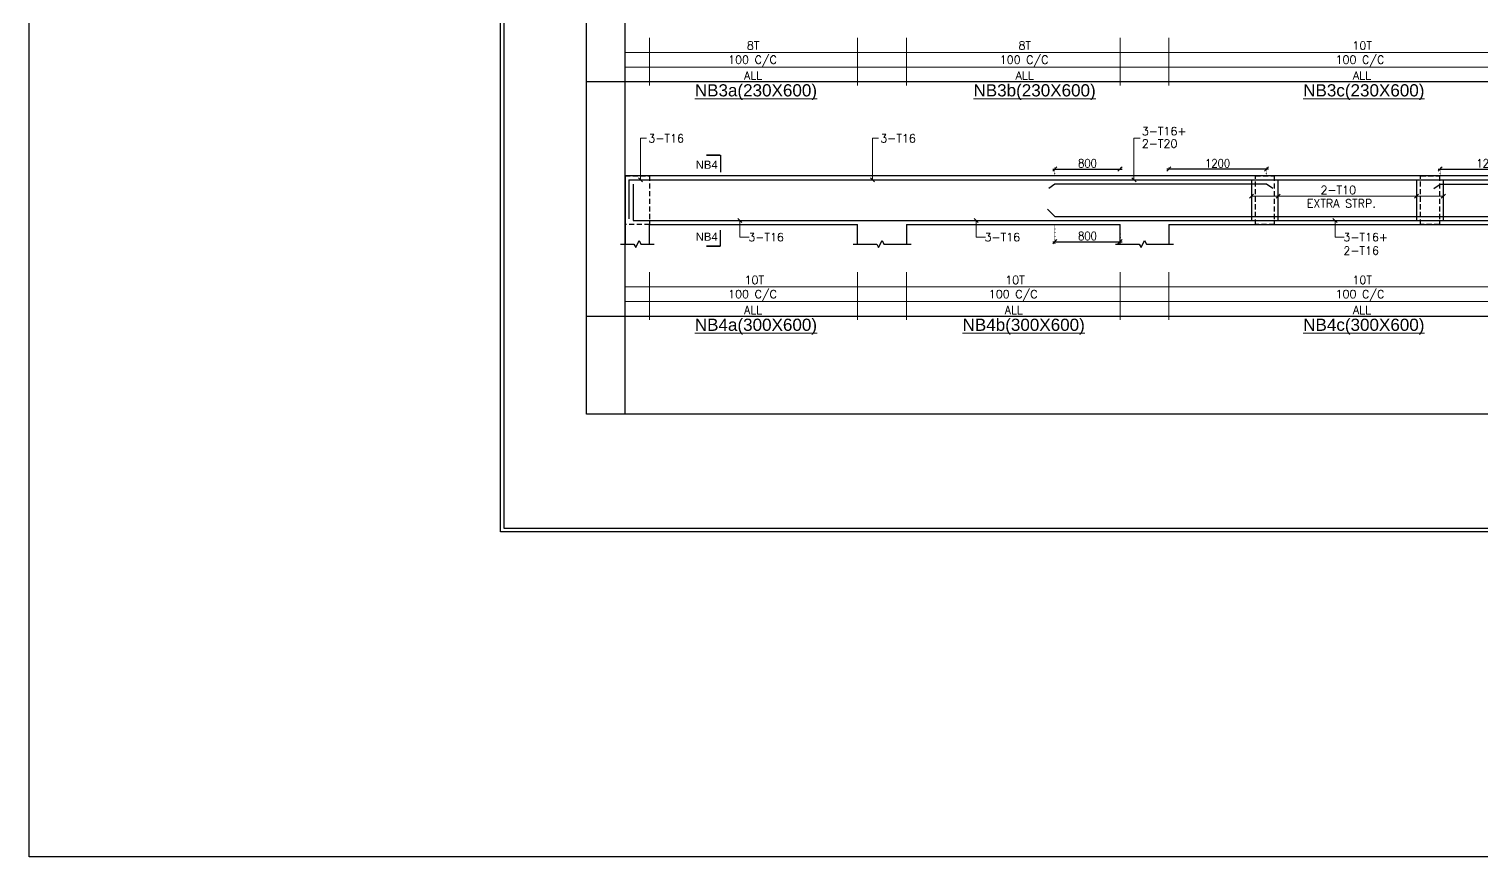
# Model space of a CAD drawing. Header units: millimetres. Extents: x 1864042 to 2029466, y -1645991 to -1593441.
# Drawn here: x 1864042 to 1881902, y -1645991 to -1635805 of the extents above; entities that cross this region are included whole.
import ezdxf

# ---------------------------------------------------------------- set-up
doc = ezdxf.new("R2010")
doc.units = ezdxf.units.MM
doc.header["$MEASUREMENT"] = 0
doc.header["$PDMODE"] = 98
doc.linetypes.add('DOT', pattern=[0.25, 0, -0.25])
doc.linetypes.add('HIDDEN', pattern=[0.375, 0.25, -0.125])
for name, color, linetype in [('DIM', 191, 'Continuous'), ('S- LAY OUT SEC. MARK.', 1, 'Continuous'), ('STEEL', 1, 'Continuous')]:
    doc.layers.add(name, color=color, linetype=linetype)
for name, color, linetype, lineweight in [('LEADER', 191, 'Continuous', 15), ('m-col', 1, 'Continuous', 20), ('s beam steel text', 7, 'Continuous', 18), ('S LS STEEL TEXT', 7, 'Continuous', 15), ('S- STTRUPS', 2, 'Continuous', 15), ('S-BEAM', 150, 'Continuous', 25), ('S-L.S. NO', 1, 'Continuous', 20)]:
    doc.layers.add(name, color=color, linetype=linetype, lineweight=lineweight)
doc.styles.add('COMPLEX', font='arial.ttf')
doc.styles.add('kalpesh', font='', dxfattribs={"width": 0.75})
doc.styles.add('ROMANS', font='romans.shx')
doc.styles.add('RS', font='romans.shx', dxfattribs={"width": 0.9})
doc.styles.get('kalpesh').set_extended_font_data('Arial Unicode MS')
doc.dimstyles.new('KALPESH PATEL', dxfattribs={"dimtxt": 75, "dimasz": 75, "dimexe": 50, "dimexo": 50, "dimgap": 3, "dimtad": 1, "dimdec": 0, "dimrnd": 0.5, "dimzin": 7, "dimdsep": 46, "dimtxsty": 'kalpesh', "dimblk": 'OBLIQUE', "dimcen": 0, "dimdle": 25, "dimclrd": 8, "dimclre": 8, "dimclrt": 7, "dimadec": 0, "dimazin": 0, "dimtfac": 1, "dimtdec": 0, "dimtofl": 0, "dimtmove": 1, "dimatfit": 0, "dimldrblk": 'OBLIQUE', "dimfxl": 1, "dimtolj": 1, "dimtzin": 0, "dimlwd": -1, "dimlwe": 25, "dimarcsym": 0})
doc.dimstyles.new('pag', dxfattribs={"dimtxt": 180, "dimasz": 150, "dimexe": 100, "dimexo": 0, "dimgap": 50, "dimtad": 1, "dimdec": 0, "dimzin": 0, "dimdsep": 46, "dimtxsty": 'ROMANS', "dimblk": 'OBLIQUE', "dimcen": 0, "dimdle": 100, "dimclrd": 256, "dimclre": 256, "dimclrt": 256, "dimadec": 0, "dimazin": 0, "dimtfac": 1, "dimtdec": 0, "dimtmove": 2, "dimatfit": 3, "dimfxl": 1, "dimtolj": 1, "dimtzin": 0, "dimlwd": -1, "dimlwe": -1, "dimarcsym": 0})

# ---------------------------------------------------------------- blocks, each defined once
blk = doc.blocks.new('_Oblique')
at = {"color": 0, "linetype": 'ByBlock', "lineweight": -2}
blk.add_line((-0.5, -0.5), (0.5, 0.5), dxfattribs=at)
blk = doc.blocks.new('*D100')
at = {"layer": 'Defpoints', "color": 0, "transparency": 16777216}
for p in [(1878053, -1637527), (1878053, -1637611), (1879253, -1637713)]:
    blk.add_point(p, dxfattribs=at)
at = {"layer": 'DIM', "ltscale": 4, "transparency": 16777216}
blk.add_line((1879278, -1637527), (1878028, -1637527), dxfattribs=at)
at = {"layer": 'DIM', "color": 191, "linetype": 'DOT', "ltscale": 4, "transparency": 16777216}
for p, q in [((1878053, -1637511), (1878053, -1637502)), ((1879253, -1637613), (1879253, -1637502))]:
    blk.add_line(p, q, dxfattribs=at)
at = {"layer": 'DIM', "linetype": 'ByBlock', "transparency": 16777216, "xscale": 50, "yscale": 50, "zscale": 50, "rotation": 180}
blk.add_blockref('_Oblique', (1878053, -1637527), dxfattribs=at)
at = {"layer": 'DIM', "linetype": 'ByBlock', "transparency": 16777216, "xscale": 50, "yscale": 50, "zscale": 50}
blk.add_blockref('_Oblique', (1879253, -1637527), dxfattribs=at)
at = {"layer": 'DIM', "color": 7, "transparency": 16777216, "insert": (1878653, -1637457), "char_height": 100, "attachment_point": 5, "style": 'RS'}
blk.add_mtext('\\A1;1200', dxfattribs=at)
blk = doc.blocks.new('*D101')
at = {"layer": 'Defpoints', "color": 0, "transparency": 16777216}
for p in [(1877453, -1637527), (1877453, -1637611), (1876653, -1637713)]:
    blk.add_point(p, dxfattribs=at)
at = {"layer": 'DIM', "ltscale": 4, "transparency": 16777216}
blk.add_line((1876628, -1637527), (1877478, -1637527), dxfattribs=at)
at = {"layer": 'DIM', "color": 191, "linetype": 'DOT', "ltscale": 4, "transparency": 16777216}
for p, q in [((1876653, -1637613), (1876653, -1637502)), ((1877453, -1637511), (1877453, -1637502))]:
    blk.add_line(p, q, dxfattribs=at)
at = {"layer": 'DIM', "linetype": 'ByBlock', "transparency": 16777216, "xscale": 50, "yscale": 50, "zscale": 50, "rotation": 180}
blk.add_blockref('_Oblique', (1876653, -1637527), dxfattribs=at)
at = {"layer": 'DIM', "linetype": 'ByBlock', "transparency": 16777216, "xscale": 50, "yscale": 50, "zscale": 50}
blk.add_blockref('_Oblique', (1877453, -1637527), dxfattribs=at)
at = {"layer": 'DIM', "color": 7, "transparency": 16777216, "insert": (1877053, -1637457), "char_height": 100, "attachment_point": 5, "style": 'RS'}
blk.add_mtext('\\A1;800', dxfattribs=at)
blk = doc.blocks.new('*D102')
at = {"layer": 'Defpoints', "color": 0, "transparency": 16777216}
for p in [(1882588, -1637527), (1882588, -1637611), (1881388, -1637713)]:
    blk.add_point(p, dxfattribs=at)
at = {"layer": 'DIM', "ltscale": 4, "transparency": 16777216}
blk.add_line((1881363, -1637527), (1882613, -1637527), dxfattribs=at)
at = {"layer": 'DIM', "color": 191, "linetype": 'DOT', "ltscale": 4, "transparency": 16777216}
for p, q in [((1881388, -1637613), (1881388, -1637502)), ((1882588, -1637511), (1882588, -1637502))]:
    blk.add_line(p, q, dxfattribs=at)
at = {"layer": 'DIM', "linetype": 'ByBlock', "transparency": 16777216, "xscale": 50, "yscale": 50, "zscale": 50, "rotation": 180}
blk.add_blockref('_Oblique', (1881388, -1637527), dxfattribs=at)
at = {"layer": 'DIM', "linetype": 'ByBlock', "transparency": 16777216, "xscale": 50, "yscale": 50, "zscale": 50}
blk.add_blockref('_Oblique', (1882588, -1637527), dxfattribs=at)
at = {"layer": 'DIM', "color": 7, "transparency": 16777216, "insert": (1881988, -1637457), "char_height": 100, "attachment_point": 5, "style": 'RS'}
blk.add_mtext('\\A1;1200', dxfattribs=at)
blk = doc.blocks.new('*D107')
at = {"layer": 'Defpoints', "color": 0, "transparency": 16777216}
for p in [(1876653, -1638111), (1877453, -1638211), (1877453, -1638421)]:
    blk.add_point(p, dxfattribs=at)
at = {"layer": 'DIM', "color": 191, "linetype": 'DOT', "ltscale": 4, "transparency": 16777216}
for p, q in [((1876653, -1638211), (1876653, -1638446)), ((1877453, -1638311), (1877453, -1638446))]:
    blk.add_line(p, q, dxfattribs=at)
at = {"layer": 'DIM', "ltscale": 4, "transparency": 16777216}
blk.add_line((1876628, -1638421), (1877478, -1638421), dxfattribs=at)
at = {"layer": 'DIM', "linetype": 'ByBlock', "transparency": 16777216, "xscale": 50, "yscale": 50, "zscale": 50, "rotation": 180}
blk.add_blockref('_Oblique', (1876653, -1638421), dxfattribs=at)
at = {"layer": 'DIM', "linetype": 'ByBlock', "transparency": 16777216, "xscale": 50, "yscale": 50, "zscale": 50}
blk.add_blockref('_Oblique', (1877453, -1638421), dxfattribs=at)
at = {"layer": 'DIM', "color": 7, "transparency": 16777216, "insert": (1877053, -1638351), "char_height": 100, "attachment_point": 5, "style": 'RS'}
blk.add_mtext('\\A1;800', dxfattribs=at)

msp = doc.modelspace()

# ---------------------------------------------------------------- linework, layer by layer
at = {"color": 2}
msp.add_lwpolyline([(2029466.2, -1645991.4), (1864041.6, -1645991.4), (1864041.6, -1593441.4), (2029466.2, -1593441.4)], close=True, dxfattribs=at)
at = {"lineweight": -3}
for points in [[(1901338.8, -1641991.4), (1869838.8, -1641991.4), (1869838.8, -1597441.4), (1901338.8, -1597441.4)], [(1869882.3, -1641947.9), (1869882.3, -1597484.9), (1901295.3, -1597484.9), (1901295.3, -1641947.9)]]:
    msp.add_lwpolyline(points, close=True, dxfattribs=at)
at = {"layer": 'Defpoints', "color": 251}
for p, q in [((1871368.4, -1640541.5), (1871368.4, -1630574.5)), ((1892280.8, -1636455.3), (1870896.2, -1636455.3)), ((1892280.8, -1639339.8), (1870896.2, -1639339.8))]:
    msp.add_line(p, q, dxfattribs=at)
msp.add_lwpolyline([(1870896.2, -1630574.5), (1892280.8, -1630574.5), (1892280.8, -1640541.5), (1870896.2, -1640541.5)], close=True, dxfattribs=at)
at = {"layer": 'm-col', "lineweight": 25}
for p, q in [((1871368.4, -1637611.2), (1871368.4, -1638211.2)), ((1871368.4, -1638211.2), (1871368.4, -1638450.8)), ((1871668.4, -1638450.8), (1871668.4, -1638211.2)), ((1874226.5, -1638450.8), (1874226.5, -1638211.2)), ((1874826.5, -1638211.2), (1874826.5, -1638450.8)), ((1877453.4, -1638450.8), (1877453.4, -1638211.2)), ((1878053.4, -1638211.2), (1878053.4, -1638450.8))]:
    msp.add_line(p, q, dxfattribs=at)
for points in [[(1871313.6, -1638450.8), (1871476.6, -1638450.8), (1871498.8, -1638494.4), (1871541.9, -1638407.2), (1871564.1, -1638450.8), (1871725.4, -1638450.8)], [(1874171.7, -1638450.8), (1874462.6, -1638450.8), (1874484.8, -1638494.4), (1874527.9, -1638407.2), (1874550.1, -1638450.8), (1874883.6, -1638450.8)], [(1877398.6, -1638450.8), (1877689.5, -1638450.8), (1877711.7, -1638494.4), (1877754.8, -1638407.2), (1877777, -1638450.8), (1878110.4, -1638450.8)]]:
    msp.add_lwpolyline(points, dxfattribs=at)
at = {"layer": 'S- LAY OUT SEC. MARK.', "ltscale": 50}
for p, q in [((1872539.9, -1637356.4), (1872539.9, -1637564.2)), ((1872539.9, -1638477.4), (1872539.9, -1638278.6))]:
    msp.add_line(p, q, dxfattribs=at)
at = {"layer": 'S- LAY OUT SEC. MARK.', "ltscale": 50, "const_width": 19.2}
for points in [[(1872539.9, -1637356.4), (1872366.5, -1637356.4)], [(1872539.9, -1638477.4), (1872366.5, -1638477.4)]]:
    msp.add_lwpolyline(points, dxfattribs=at)
at = {"layer": 'S- STTRUPS', "ltscale": 50}
for p, q in [((1871368.4, -1635912.4), (1871368.4, -1636498.1)), ((1871668.4, -1635912.4), (1871668.4, -1636498.1)), ((1874226.5, -1635912.4), (1874226.5, -1636498.1)), ((1874826.5, -1635912.4), (1874826.5, -1636498.1)), ((1877453.4, -1635912.4), (1877453.4, -1636498.1)), ((1878053.4, -1635912.4), (1878053.4, -1636498.1)), ((1889728.4, -1636093.4), (1871368.4, -1636093.4)), ((1889728.4, -1636274.3), (1871368.4, -1636274.3)), ((1889728.4, -1636455.3), (1871368.4, -1636455.3)), ((1871368.4, -1638796.9), (1871368.4, -1639382.6)), ((1871668.4, -1638796.9), (1871668.4, -1639382.6)), ((1874226.5, -1638796.9), (1874226.5, -1639382.6)), ((1874826.5, -1638796.9), (1874826.5, -1639382.6)), ((1877453.4, -1638796.9), (1877453.4, -1639382.6)), ((1878053.4, -1638796.9), (1878053.4, -1639382.6)), ((1889728.4, -1638977.8), (1871368.4, -1638977.8)), ((1889728.4, -1639158.8), (1871368.4, -1639158.8)), ((1889728.4, -1639339.8), (1871368.4, -1639339.8))]:
    msp.add_line(p, q, dxfattribs=at)
at = {"layer": 'S-BEAM'}
for p, q in [((1889728.4, -1637611.2), (1871368.4, -1637611.2)), ((1871668.4, -1638211.2), (1874226.5, -1638211.2)), ((1874826.5, -1638211.2), (1877453.4, -1638211.2)), ((1878053.4, -1638211.2), (1882588.4, -1638211.2))]:
    msp.add_line(p, q, dxfattribs=at)
at = {"layer": 'S-BEAM', "linetype": 'HIDDEN', "ltscale": 250}
for points in [[(1871368.4, -1637611.2), (1871668.4, -1637611.2), (1871668.4, -1638211.2), (1871368.4, -1638211.2)], [(1879118.4, -1637611.2), (1879348.4, -1637611.2), (1879348.4, -1638211.2), (1879118.4, -1638211.2)], [(1881148.4, -1637611.2), (1881378.4, -1637611.2), (1881378.4, -1638211.2), (1881148.4, -1638211.2)]]:
    msp.add_lwpolyline(points, close=True, dxfattribs=at)
at = {"layer": 'STEEL', "lineweight": 25}
for p, q in [((1871416.4, -1637661.2), (1889680.4, -1637661.2)), ((1871416.4, -1637661.2), (1871416.4, -1638139.3)), ((1871468.4, -1637715.2), (1871468.4, -1638161.2)), ((1871468.4, -1638161.2), (1889628.4, -1638161.2))]:
    msp.add_line(p, q, dxfattribs=at)
for points in [[(1879330.7, -1637768.1), (1879253.4, -1637713.2), (1876653.4, -1637713.2), (1876576, -1637768.1)], [(1881311, -1637768.1), (1881388.4, -1637713.2), (1884238.4, -1637713.2), (1884315.7, -1637768.1)], [(1876561, -1638018.9), (1876653.4, -1638111.2), (1884238.4, -1638111.2), (1884330.7, -1638018.9)]]:
    msp.add_lwpolyline(points, dxfattribs=at)
at = {"layer": 'STEEL', "linetype": 'ByBlock'}
for points in [[(1879068.9, -1637661.2), (1879068.9, -1638160.8)], [(1879397.8, -1638161.4), (1879397.8, -1637661.2)], [(1881098.9, -1637661.2), (1881098.9, -1638160.8)], [(1881427.8, -1638161.4), (1881427.8, -1637661.2)]]:
    msp.add_lwpolyline(points, dxfattribs=at)

# ---------------------------------------------------------------- texts
at = {"layer": 's beam steel text', "style": 'RS'}
for s, p in [('8T', (1872865.6, -1636057.4)), ('8T', (1876204.3, -1636057.4)), ('10T', (1880309.9, -1636057.4)), ('100 C/C', (1872635.2, -1636232)), ('100 C/C', (1875973.9, -1636232)), ('100 C/C', (1880102.4, -1636232)), ('ALL', (1872831.1, -1636426.7)), ('ALL', (1876169.8, -1636426.7)), ('ALL', (1880316.3, -1636426.7)), ('10T', (1872837, -1638941.9)), ('10T', (1876041.5, -1638941.9)), ('10T', (1880309.9, -1638941.9)), ('100 C/C', (1872635.2, -1639116.5)), ('100 C/C', (1875839.7, -1639116.5)), ('100 C/C', (1880102.4, -1639116.5)), ('ALL', (1872831.1, -1639311.2)), ('ALL', (1876035.6, -1639311.2)), ('ALL', (1880316.3, -1639311.2))]:
    msp.add_text(s, height=100, rotation=360, dxfattribs=at).set_placement(p)
at = {"layer": 'S LS STEEL TEXT', "style": 'RS'}
for s, p in [('3-T16+', (1877721.2, -1637111.1)), ('3-T16', (1871655, -1637199.9)), ('3-T16', (1874506, -1637199.9)), ('2-T20', (1877721.2, -1637264.4)), ('2-T10', (1879917.6, -1637835.1)), ('EXTRA STRP.', (1879748.5, -1637999.6)), ('3-T16', (1872883.5, -1638415.4)), ('3-T16', (1875788, -1638415.4)), ('3-T16+', (1880198.8, -1638415.4)), ('2-T16', (1880198.8, -1638581.2))]:
    msp.add_text(s, height=100, rotation=360, dxfattribs=at).set_placement(p)
at = {"layer": 'S-L.S. NO', "style": 'COMPLEX'}
for s, height, rotation, p in [('%%UNB3a(230X600)', 150, 0, (1872225.8, -1636633.6)), ('%%UNB3b(230X600)', 150, 0, (1875651.5, -1636633.6)), ('%%UNB3c(230X600)', 150, 0, (1879704.7, -1636633.6)), ('NB4', 100, 360, (1872236.2, -1637524.5)), ('NB4', 100, 0, (1872236.2, -1638409.7)), ('%%UNB4a(300X600)', 150, 0, (1872225.8, -1639518.1)), ('%%UNB4b(300X600)', 150, 0, (1875517.4, -1639518.1)), ('%%UNB4c(300X600)', 150, 0, (1879704.7, -1639518.1))]:
    msp.add_text(s, height=height, rotation=rotation, dxfattribs=at).set_placement(p)

# ---------------------------------------------------------------- dimensions: what is measured, and where the dimension line sits
at = {"layer": 'DIM', "ltscale": 4}
for base, p1, p2, picture, middle in [((1877453.4, -1637526.9), (1876653.4, -1637713.2), (1877453.4, -1637611.2), '*D101', (1877053.4, -1637456.9)), ((1882588.4, -1637526.9), (1881388.4, -1637713.2), (1882588.4, -1637611.2), '*D102', (1881988.4, -1637456.9))]:
    dim = msp.add_linear_dim(base=base, p1=p1, p2=p2, dimstyle='pag', override={"dimtxt": 100, "dimasz": 50, "dimexe": 25, "dimexo": 100, "dimgap": 20, "dimtxsty": 'RS', "dimdle": 25, "dimclre": 191, "dimclrt": 7, "dimtmove": 0}, dxfattribs=at)
    dim.commit()
    dim.dimension.update_dxf_attribs({"geometry": picture, "text_midpoint": middle})
for base, p1, p2, picture, middle in [((1878053.4, -1637526.9), (1879253.4, -1637713.2), (1878053.4, -1637611.2), '*D100', (1878653.4, -1637456.9)), ((1877453.4, -1638421.5), (1876653.4, -1638111.2), (1877453.4, -1638211.2), '*D107', (1877053.4, -1638351.5))]:
    dim = msp.add_linear_dim(base=base, p1=p1, p2=p2, angle=180, dimstyle='pag', override={"dimtxt": 100, "dimasz": 50, "dimexe": 25, "dimexo": 100, "dimgap": 20, "dimtxsty": 'RS', "dimdle": 25, "dimclre": 191, "dimclrt": 7, "dimtmove": 0}, dxfattribs=at)
    dim.commit()
    dim.dimension.update_dxf_attribs({"geometry": picture, "text_midpoint": middle})

# ---------------------------------------------------------------- leaders
at = {"layer": 'LEADER', "linetype": 'ByBlock'}
for points in [[(1871558.3, -1637661.2), (1871558.3, -1637146.6), (1871632.6, -1637146.6)], [(1874409.3, -1637661.2), (1874409.3, -1637146.6), (1874483.6, -1637146.6)], [(1877624.5, -1637661.2), (1877624.5, -1637146.6), (1877698.8, -1637146.6)], [(1879068.9, -1637862.3), (1880110.3, -1637862.3)], [(1879397.8, -1637862.3), (1880110.3, -1637862.3)], [(1881427.8, -1637862.3), (1880110.3, -1637862.3)], [(1881098.9, -1637862.3), (1880110.3, -1637862.3)], [(1872780.9, -1638161.2), (1872780.9, -1638363.7), (1872893.5, -1638363.7)], [(1875685.4, -1638161.2), (1875685.4, -1638363.7), (1875798, -1638363.7)], [(1880096.1, -1638161.2), (1880096.1, -1638363.7), (1880208.7, -1638363.7)]]:
    msp.add_leader(points, dimstyle='KALPESH PATEL', override={"dimasz": 50, "dimtad": 0, "dimclrd": 256, "dimfxl": 100, "dimfxlon": 1, "dimtfill": 1, "dimtfillclr": 256, "dimarcsym": 2}, dxfattribs=at)

doc.saveas('drawing.dxf')
